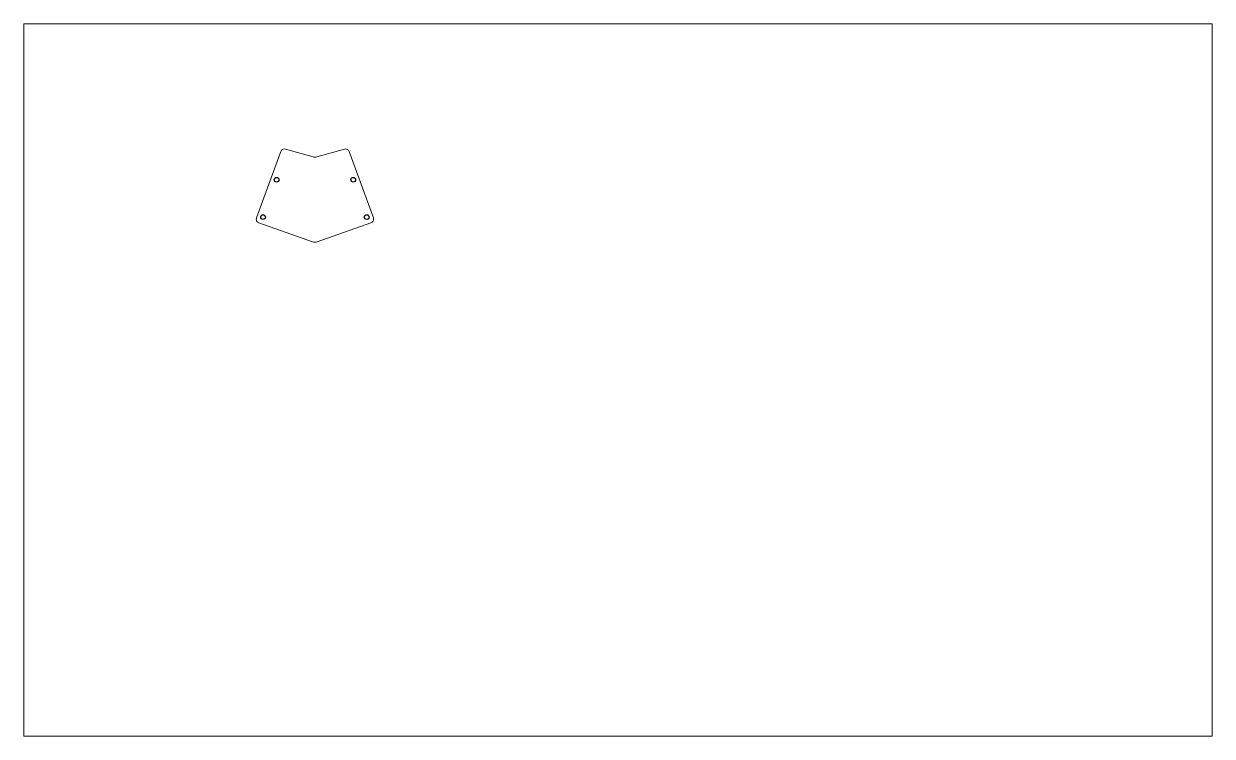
# Paper-space layout 'Layout1' of a CAD drawing. Header units: millimetres. Extents: x 0 to 508, y 0 to 305.
# The model-space entities are those that its viewports show. They can reach past a viewport. Long polylines and large blocks are cut down to what shows.
import ezdxf

# ---------------------------------------------------------------- set-up
doc = ezdxf.new("R2010")
doc.units = ezdxf.units.MM
doc.layers.add('MCU Cover', color=7, linetype='Continuous')

msp = doc.modelspace()

# ---------------------------------------------------------------- linework, layer by layer
at = {"layer": 'MCU Cover', "color": 144, "linetype": 'Continuous', "lineweight": 20, "true_color": 0x0072b2}
msp.add_open_spline([(109.82, 250.14), (110.13, 250.98), (111.03, 251.44), (111.88, 251.19), (111.88, 251.19), (123.64, 247.86), (123.64, 247.86), (124.17, 247.71), (124.74, 247.71), (125.28, 247.86), (125.28, 247.86), (137.03, 251.19), (137.03, 251.19), (137.89, 251.44), (138.79, 250.98), (139.09, 250.14), (139.09, 250.14), (149.42, 221.76), (149.42, 221.76), (149.58, 221.33), (149.56, 220.86), (149.36, 220.45), (149.17, 220.04), (148.82, 219.73), (148.39, 219.58), (148.39, 219.58), (125.45, 211.5), (125.45, 211.5), (124.81, 211.27), (124.11, 211.27), (123.46, 211.5), (123.46, 211.5), (100.53, 219.58), (100.53, 219.58), (100.1, 219.73), (99.75, 220.04), (99.55, 220.45), (99.36, 220.86), (99.34, 221.33), (99.49, 221.76), (99.49, 221.76), (109.82, 250.14), (109.82, 250.14)], degree=3, knots=[0, 0, 0, 0, 1, 1, 1, 2, 2, 2, 3, 3, 3, 4, 4, 4, 5, 5, 5, 6, 6, 6, 7, 7, 7, 8, 8, 8, 9, 9, 9, 10, 10, 10, 11, 11, 11, 12, 12, 12, 13, 13, 13, 14, 14, 14, 14], dxfattribs=at)
at = {"layer": 'MCU Cover', "color": 18, "linetype": 'Continuous', "lineweight": 25, "true_color": 0x000000}
for points in [[(108.09, 237.08), (108.65, 237.08), (109.09, 237.53), (109.09, 238.08), (109.09, 238.64), (108.65, 239.08), (108.09, 239.08), (107.54, 239.08), (107.09, 238.64), (107.09, 238.08), (107.09, 237.53), (107.54, 237.08), (108.09, 237.08)], [(140.82, 237.08), (141.37, 237.08), (141.82, 237.53), (141.82, 238.08), (141.82, 238.64), (141.37, 239.08), (140.82, 239.08), (140.27, 239.08), (139.82, 238.64), (139.82, 238.08), (139.82, 237.53), (140.27, 237.08), (140.82, 237.08)], [(102.28, 221.11), (102.83, 221.11), (103.28, 221.56), (103.28, 222.11), (103.28, 222.66), (102.83, 223.11), (102.28, 223.11), (101.73, 223.11), (101.28, 222.66), (101.28, 222.11), (101.28, 221.56), (101.73, 221.11), (102.28, 221.11)], [(146.63, 221.11), (147.19, 221.11), (147.63, 221.56), (147.63, 222.11), (147.63, 222.66), (147.19, 223.11), (146.63, 223.11), (146.08, 223.11), (145.63, 222.66), (145.63, 222.11), (145.63, 221.56), (146.08, 221.11), (146.63, 221.11)]]:
    msp.add_open_spline(points, degree=3, knots=[0, 0, 0, 0, 1, 1, 1, 2, 2, 2, 3, 3, 3, 4, 4, 4, 4], dxfattribs=at)

psp = doc.layouts.get("Layout1")

# ---------------------------------------------------------------- viewports
at = {"layer": '0'}
psp.add_viewport(center=(254, 152.4), size=(508, 304.8), view_center_point=(254, 152.4), view_height=304.8, dxfattribs=at)

doc.saveas('drawing.dxf')
